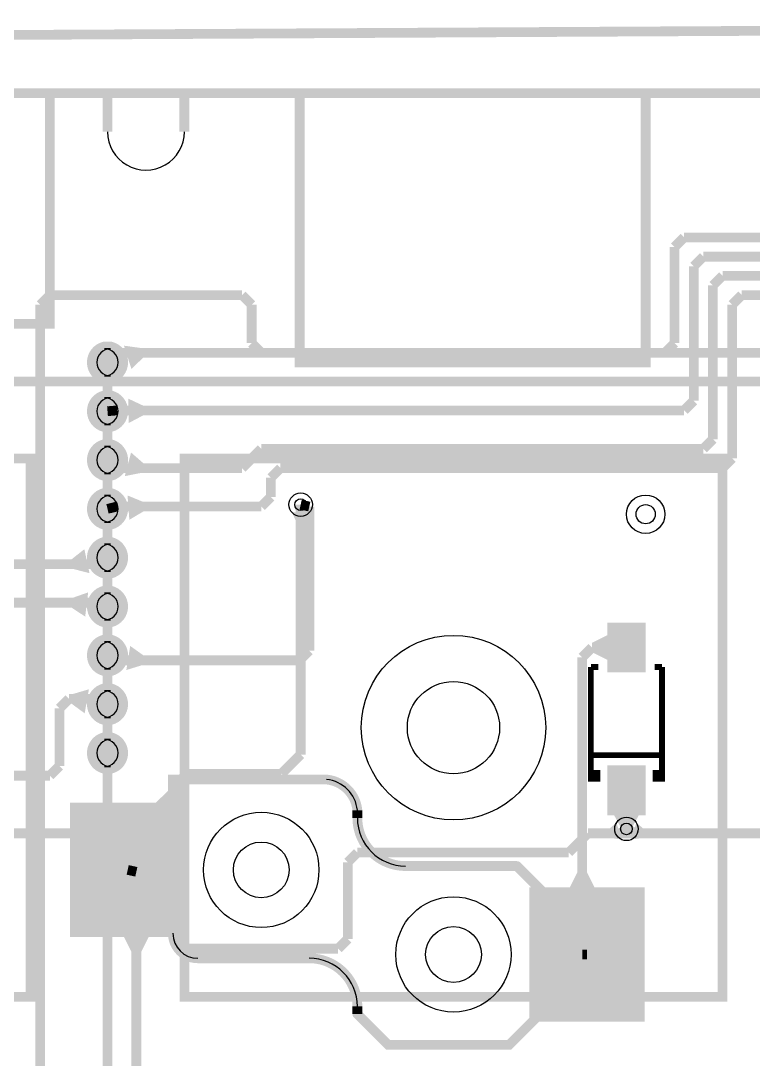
# Model space of a CAD drawing. Header units: millimetres. Extents: x -992 to -826, y 770 to 901.
# Drawn here: x -956.34 to -937.28, y 874.14 to 901.15 of the extents above; entities that cross this region are included whole.
import ezdxf

# ---------------------------------------------------------------- set-up
doc = ezdxf.new("R2010")
doc.units = ezdxf.units.MM
for name, color, linetype, true_color in [('BoardOutLine', 7, 'Continuous', 0xff00ff), ('BottomLayer', 7, 'Continuous', 0x0000ff), ('BottomPasteMaskLayer', 7, 'Continuous', 0x800000), ('BottomSilkLayer', 7, 'Continuous', 0x66cc33), ('BottomSolderMaskLayer', 7, 'Continuous', 0xaa00ff), ('Document', 7, 'Continuous', 0xffffff), ('Hole', 7, 'Continuous', 0x222222), ('Multi-Layer', 7, 'Continuous', 0xc0c0c0), ('TopLayer', 7, 'Continuous', 0xff0000), ('TopSilkLayer', 7, 'Continuous', 0xffcc00), ('TopSolderMaskLayer', 7, 'Continuous', 0x800080)]:
    doc.layers.add(name, color=color, linetype=linetype, true_color=true_color)

msp = doc.modelspace()

# ---------------------------------------------------------------- hatches: boundary and pattern name
at = {"layer": 'BottomLayer'}
for points in [[(-948.828346456693, 888.3662839725681), (-949.2855473710948, 888.3663957327916), (-949.1840005080011, 888.15300990602), (-948.9300000000001, 888.1529489458981)], [(-940.0818897637796, 884.2017780035561), (-940.0818897637796, 885.5017780035562), (-941.0818897637796, 885.5017780035562), (-941.0818897637796, 884.2017780035561)], [(-941.0818897637796, 885.1691897383796), (-941.0818897637796, 884.5341884683771), (-941.4628905257812, 884.7246888493778), (-941.4628905257812, 884.9786893573789)], [(-940.0818897637796, 880.4827787655577), (-940.0818897637796, 881.7827787655577), (-941.0818897637796, 881.7827787655577), (-941.0818897637796, 880.4827787655577)], [(-952.1894919989841, 880.8178308356619), (-952.8244932689867, 880.8178308356619), (-952.4264973329948, 881.1988315976633), (-952.1302870205741, 881.1988315976633)], [(-955.0568961137924, 877.3178308356619), (-952.0568961137924, 877.3178308356619), (-952.0568961137924, 880.8178308356619), (-955.0568961137924, 880.8178308356619)], [(-940.3533045466093, 880.3344297688596), (-940.810505461011, 880.3344653289308), (-940.7088874777751, 880.5478181356365), (-940.4548869697741, 880.5477978155958)], [(-940.8993878587759, 880.4827762255526), (-940.2643865887733, 880.4827762255526), (-940.4548869697741, 880.1328676657355), (-940.7088874777751, 880.1328676657355)], [(-941.416281432563, 878.617678435357), (-942.0512827025655, 878.617678435357), (-941.8607823215648, 878.9986791973586), (-941.6067818135638, 878.9986791973586)], [(-943.1068834137669, 875.117678435357), (-940.1068834137669, 875.117678435357), (-940.1068834137669, 878.617678435357), (-943.1068834137669, 878.617678435357)], [(-953.6494030988063, 877.317833375667), (-953.0144018288038, 877.317833375667), (-953.2049022098045, 876.9368326136654), (-953.4589027178056, 876.9368326136654)]]:
    msp.add_hatch(color=256, dxfattribs=at).paths.add_polyline_path(points)
at = {"layer": 'BottomPasteMaskLayer'}
for points in [[(-940.0818897637796, 884.2017780035561), (-940.0818897637796, 885.5017780035562), (-941.0818897637796, 885.5017780035562), (-941.0818897637796, 884.2017780035561)], [(-940.0818897637796, 880.4827787655577), (-940.0818897637796, 881.7827787655577), (-941.0818897637796, 881.7827787655577), (-941.0818897637796, 880.4827787655577)], [(-955.0568961137924, 877.3178308356619), (-952.0568961137924, 877.3178308356619), (-952.0568961137924, 880.8178308356619), (-955.0568961137924, 880.8178308356619)], [(-943.1068834137669, 875.117678435357), (-940.1068834137669, 875.117678435357), (-940.1068834137669, 878.617678435357), (-943.1068834137669, 878.617678435357)]]:
    msp.add_hatch(color=256, dxfattribs=at).paths.add_polyline_path(points)
at = {"layer": 'BottomSilkLayer'}
for points in [[(-941.5843967487936, 881.6678155956314), (-941.264406908814, 881.6678155956314), (-941.264406908814, 881.3630149860302), (-941.5843967487936, 881.3630149860302)], [(-939.5795707391416, 881.6678155956314), (-939.8995605791213, 881.6678155956314), (-939.8995605791213, 881.3630149860302), (-939.5795707391416, 881.3630149860302)]]:
    msp.add_hatch(color=256, dxfattribs=at).paths.add_polyline_path(points)
at = {"layer": 'BottomSolderMaskLayer'}
for points in [[(-954.1965328930659, 891.7327152654307, -0.7853981633974483), (-954.1965328930659, 892.8027178054358), (-953.9665354330709, 892.8027178054358, -0.7853981633974483), (-953.9665354330709, 891.7327152654307)], [(-954.1965328930659, 890.4627127254256, -0.7853981633974483), (-954.1965328930659, 891.5327152654307), (-953.9665354330709, 891.5327152654307, -0.7853981633974483), (-953.9665354330709, 890.4627127254256)], [(-954.1965328930659, 889.1927101854205, -0.7853981633974483), (-954.1965328930659, 890.2627127254257), (-953.9665354330709, 890.2627127254257, -0.7853981633974483), (-953.9665354330709, 889.1927101854205)], [(-954.1965328930659, 887.9227076454155, -0.7853981633974483), (-954.1965328930659, 888.9927101854206), (-953.9665354330709, 888.9927101854206, -0.7853981633974483), (-953.9665354330709, 887.9227076454155)], [(-954.1965328930659, 886.6527051054103, -0.7853981633974483), (-954.1965328930659, 887.7227076454154), (-953.9665354330709, 887.7227076454154, -0.7853981633974483), (-953.9665354330709, 886.6527051054103)], [(-954.1965328930659, 885.3827025654052, -0.7853981633974483), (-954.1965328930659, 886.4527051054104), (-953.9665354330709, 886.4527051054104, -0.7853981633974483), (-953.9665354330709, 885.3827025654052)], [(-940.0818897637796, 884.2017780035561), (-940.0818897637796, 885.5017780035562), (-941.0818897637796, 885.5017780035562), (-941.0818897637796, 884.2017780035561)], [(-954.1965328930659, 884.1127000254002, -0.7853981633974483), (-954.1965328930659, 885.1827025654053), (-953.9665354330709, 885.1827025654053, -0.7853981633974483), (-953.9665354330709, 884.1127000254002)], [(-954.1965328930659, 882.8426974853951, -0.7853981633974483), (-954.1965328930659, 883.9127000254002), (-953.9665354330709, 883.9127000254002, -0.7853981633974483), (-953.9665354330709, 882.8426974853951)], [(-954.1965328930659, 881.57269494539, -0.7853981633974483), (-954.1965328930659, 882.6426974853952), (-953.9665354330709, 882.6426974853952, -0.7853981633974483), (-953.9665354330709, 881.57269494539)], [(-940.0818897637796, 880.4827787655577), (-940.0818897637796, 881.7827787655577), (-941.0818897637796, 881.7827787655577), (-941.0818897637796, 880.4827787655577)], [(-955.0568961137924, 877.3178308356619), (-952.0568961137924, 877.3178308356619), (-952.0568961137924, 880.8178308356619), (-955.0568961137924, 880.8178308356619)], [(-943.1068834137669, 875.117678435357), (-940.1068834137669, 875.117678435357), (-940.1068834137669, 878.617678435357), (-943.1068834137669, 878.617678435357)]]:
    msp.add_hatch(color=256, dxfattribs=at).paths.add_polyline_path(points)
at = {"layer": 'Document'}
for points in [[(-940.4859461518924, 885.0028168656339), (-940.6779705359412, 885.0028168656339), (-940.6779705359412, 884.2348209296421), (-940.4859461518924, 884.2348209296421)], [(-940.9659817119635, 884.7148564897132), (-940.9659817119635, 884.5228321056644), (-940.1979857759717, 884.5228321056644), (-940.1979857759717, 884.7148564897132)], [(-940.454983489967, 880.9358115316232), (-940.6470078740158, 880.9358115316232), (-940.6470078740158, 881.7038074676151), (-940.454983489967, 881.7038074676151)], [(-952.2548945897893, 877.4177444754891), (-952.2548945897893, 881.2907442214886), (-948.3818948437898, 881.2907442214886), (-948.3653179842241, 881.2918307262671), (-948.3490247593215, 881.2950716502047), (-948.3332939506777, 881.3004115401943), (-948.3183947167895, 881.3077590292376), (-948.30458198768, 881.31698839976), (-948.2920921029736, 881.3279417346729), (-948.2811387680606, 881.3404316193793), (-948.2719093975383, 881.3542443484888), (-948.264561908495, 881.369143582377), (-948.2592220185054, 881.384874391021), (-948.2559810945678, 881.4011676159234), (-948.2548945897893, 881.4177444754891), (-948.2559810945678, 881.4343213350547), (-948.2592220185054, 881.4506145599573), (-948.264561908495, 881.4663453686013), (-948.2719093975383, 881.4812446024894), (-948.2811387680606, 881.4950573315989), (-948.2920921029736, 881.5075472163053), (-948.30458198768, 881.5185005512183), (-948.3183947167895, 881.5277299217406), (-948.3332939506777, 881.535077410784), (-948.3490247593215, 881.5404173007735), (-948.3653179842241, 881.5436582247111), (-948.3818948437898, 881.5447447294896), (-952.3818948437898, 881.5447447294896), (-952.3984717033554, 881.5436582247111), (-952.414764928258, 881.5404173007735), (-952.4304957369019, 881.535077410784), (-952.4453949707901, 881.5277299217406), (-952.4592076998996, 881.5185005512183), (-952.471697584606, 881.5075472163053), (-952.482650919519, 881.4950573315989), (-952.4918802900413, 881.4812446024894), (-952.4992277790845, 881.4663453686013), (-952.5045676690742, 881.4506145599573), (-952.5078085930118, 881.4343213350547), (-952.5088950977903, 881.4177444754891), (-952.5088950977903, 877.4177444754891), (-952.5078085930118, 877.4011676159234), (-952.5045676690742, 877.384874391021), (-952.4992277790845, 877.369143582377), (-952.4918802900413, 877.3542443484888), (-952.482650919519, 877.3404316193793), (-952.471697584606, 877.3279417346729), (-952.4592076998996, 877.31698839976), (-952.4453949707901, 877.3077590292376), (-952.4304957369019, 877.3004115401943), (-952.414764928258, 877.2950716502047), (-952.3984717033554, 877.2918307262671), (-952.3818948437898, 877.2907442214886), (-952.3653179842241, 877.2918307262671), (-952.3490247593215, 877.2950716502047), (-952.3332939506777, 877.3004115401943), (-952.3183947167895, 877.3077590292376), (-952.30458198768, 877.31698839976), (-952.2920921029736, 877.3279417346729), (-952.2811387680606, 877.3404316193793), (-952.2719093975383, 877.3542443484888), (-952.264561908495, 877.369143582377), (-952.2592220185054, 877.384874391021), (-952.2559810945678, 877.4011676159234), (-952.2548945897893, 877.4177444754891)], [(-948.3945186690374, 881.2911760223521), (-948.3543811349565, 881.2861203956345), (-948.3145667676615, 881.2789512143348), (-948.2751867827661, 881.2696885045127), (-948.2363511825002, 881.2583581401938), (-948.1981684484349, 881.2449917710942), (-948.160745238455, 881.2296267342115), (-948.1241860888257, 881.2123059495299), (-948.088593122186, 881.1930778001285), (-948.0540657622842, 881.1719959970317), (-948.0207004562516, 881.1491194291738), (-947.9885904051922, 881.124511998902), (-947.9578253038388, 881.0982424434751), (-947.9284910900037, 881.0703841430552), (-947.9006697045243, 881.0410149157312), (-947.8744388623728, 881.0102168001454), (-947.8498718355717, 880.9780758263306), (-947.8270372485181, 880.9446817753978), (-947.8059988862924, 880.9101279287455), (-947.7868155164833, 880.8745108074922), (-947.7695407250295, 880.8379299028583), (-947.7542227665352, 880.8004873982522), (-947.7409044294776, 880.762287883836), (-947.729622916684, 880.723438064368), (-947.7204097414109, 880.6840464611385), (-947.7132906393164, 880.6442231088314), (-947.7082854965711, 880.6040792481587), (-947.705867543515, 880.5882173564115), (-947.7014689092363, 880.5727869279256), (-947.6951598030935, 880.55803425744), (-947.6870409286834, 880.5441948215738), (-947.6772418764488, 880.5314895202362), (-947.6659190552033, 880.520121150704), (-947.6532531955927, 880.5102711706478), (-947.6394464653401, 880.5020968017725), (-947.6247192423197, 880.4957285203022), (-947.6093065969674, 880.4912679743688), (-947.5934545401749, 880.4887863615412), (-947.5774160965551, 880.4883232923969), (-947.5614472657578, 880.4898861582727), (-947.545802936299, 880.4934500132871), (-947.5307328171255, 880.4989579725166), (-947.5164774518537, 880.5063221199721), (-947.5032643793025, 880.515424911881), (-947.4913045016037, 880.5261210528771), (-947.4807887178603, 880.5382398151505), (-947.4718848770867, 880.5515877635419), (-947.4647350990658, 880.5659518430818), (-947.4594535058852, 880.5811027796949), (-947.4561244003636, 880.5967987397867), (-947.4548009204404, 880.6127891903017), (-947.4555041910085, 880.628818897638), (-947.4611164961989, 880.6751770925886), (-947.4688458682566, 880.7212296388398), (-947.4786760890594, 880.7668799068302), (-947.4905865323879, 880.8120321110771), (-947.5045522072041, 880.8565915111577), (-947.5205438100901, 880.9004646104986), (-947.5385277867322, 880.9435593525534), (-947.558466402327, 880.985785313961), (-947.5803178207582, 881.0270538942754), (-947.6040361923791, 881.0672785018717), (-947.6295717502162, 881.1063747356362), (-947.6568709143928, 881.144260562061), (-947.6858764045525, 881.1808564873702), (-947.7165273600474, 881.2160857243173), (-947.7487594676393, 881.2498743533042), (-947.7825050964439, 881.2821514774823), (-947.8176934398376, 881.3128493715116), (-947.8542506640271, 881.341903623665), (-947.8921000629703, 881.3692532709803), (-947.9311622193251, 881.394840927175), (-947.9713551710863, 881.418612903057), (-948.0125945835622, 881.4405193191783), (-948.0547939263289, 881.4605142104931), (-948.0978646547929, 881.478555622805), (-948.1417163959795, 881.4946057007963), (-948.1862571381573, 881.5086307674587), (-948.2313934239013, 881.5206013947549), (-948.2770305461898, 881.5304924653665), (-948.3230727471232, 881.5382832253963), (-948.369423418847, 881.5439573279148), (-948.3860280563556, 881.5445138324275), (-948.4025632773009, 881.5428982358326), (-948.418746159461, 881.5391381814363), (-948.4342998092283, 881.5332980048137), (-948.4489580993363, 881.5254776330083), (-948.4624702223712, 881.5158108747535), (-948.4746049821555, 881.504463130967), (-948.4851547495799, 881.4916285646963), (-948.4939390151942, 881.477526778934), (-948.5008074777745, 881.4623990591505), (-948.505642616019, 881.4465042448318), (-948.5083616993695, 881.4301143006646), (-948.5089182035548, 881.4135096631451), (-948.507302606634, 881.3969744422316), (-948.5035425519187, 881.3807915601457), (-948.4977023749894, 881.3652379104935), (-948.4898820028952, 881.3505796205395), (-948.4802152443739, 881.3370674976953), (-948.4688675003482, 881.3249327381346), (-948.4560329338696, 881.3143829709633), (-948.4419311479342, 881.3055987056268), (-948.4268034280152, 881.2987302433447), (-948.4109086136012, 881.2938951054136), (-948.3945186693805, 881.2911760223863)], [(-947.7089966979935, 880.6175920751843), (-947.7089966979935, 880.4174904749812), (-947.707910193215, 880.4009136154154), (-947.7046692692774, 880.384620390513), (-947.6993293792877, 880.368889581869), (-947.6919818902445, 880.3539903479808), (-947.6827525197222, 880.3401776188713), (-947.6717991848092, 880.3276877341649), (-947.6593093001028, 880.316734399252), (-947.6454965709933, 880.3075050287296), (-947.6305973371052, 880.3001575396863), (-947.6148665284612, 880.2948176496967), (-947.5985733035586, 880.2915767257591), (-947.581996443993, 880.2904902209806), (-947.5654195844273, 880.2915767257591), (-947.5491263595247, 880.2948176496967), (-947.5333955508809, 880.3001575396863), (-947.5184963169927, 880.3075050287296), (-947.5046835878832, 880.316734399252), (-947.4921937031768, 880.3276877341649), (-947.4812403682638, 880.3401776188713), (-947.4720109977414, 880.3539903479808), (-947.4646635086982, 880.368889581869), (-947.4593236187086, 880.384620390513), (-947.456082694771, 880.4009136154154), (-947.4549961899925, 880.4174904749812), (-947.4549961899925, 880.6175920751843), (-947.456082694771, 880.6341689347499), (-947.4593236187086, 880.6504621596525), (-947.4646635086982, 880.6661929682964), (-947.4720109977414, 880.6810922021846), (-947.4812403682638, 880.6949049312941), (-947.4921937031768, 880.7073948160005), (-947.5046835878832, 880.7183481509135), (-947.5184963169927, 880.7275775214358), (-947.5333955508809, 880.7349250104791), (-947.5491263595247, 880.7402649004687), (-947.5654195844273, 880.7435058244063), (-947.581996443993, 880.7445923291848), (-947.5985733035586, 880.7435058244063), (-947.6148665284612, 880.7402649004687), (-947.6305973371052, 880.7349250104791), (-947.6454965709933, 880.7275775214358), (-947.6593093001028, 880.7183481509135), (-947.6717991848092, 880.7073948160005), (-947.6827525197222, 880.6949049312941), (-947.6919818902445, 880.6810922021846), (-947.6993293792877, 880.6661929682964), (-947.7046692692774, 880.6504621596525), (-947.707910193215, 880.6341689347499), (-947.7089966979935, 880.6175920751843)], [(-947.4544881889765, 880.4178206756421), (-947.4534160919966, 880.3688381510027), (-947.4502084891283, 880.3199490070562), (-947.4448714858743, 880.2712463017077), (-947.4374152409389, 880.2228227379866), (-947.4278539468905, 880.1747704875908), (-947.4162058031479, 880.1271810154426), (-947.4024929813379, 880.0801449055907), (-947.386741583093, 880.0337516887879), (-947.3689815903685, 879.9880896720736), (-947.3492468083733, 879.9432457706869), (-947.3275748012232, 879.899305342627), (-947.3040068204402, 879.85635202618), (-947.2785877264317, 879.8144675807166), (-947.2513659031017, 879.7737317310682), (-947.222393165754, 879.7342220157748), (-947.1917246624654, 879.6960136394939), (-947.1594187691129, 879.6591793298535), (-947.1255369782597, 879.6237891990178), (-947.0901437821065, 879.5899106102331), (-947.0533065497339, 879.5576080496052), (-947.0150953988699, 879.5269430033533), (-946.9755830624233, 879.4979738407744), (-946.9348447500412, 879.4707557031408), (-946.8929580049511, 879.4453403987407), (-946.8500025563617, 879.4217763042649), (-946.8060601677021, 879.4001082727234), (-946.7612144809901, 879.3803775480708), (-946.7155508576235, 879.3626216867), (-946.6691562158993, 879.346874485956), (-946.6221188655694, 879.3331659198046), (-946.5745283397476, 879.3215220817776), (-946.5264752244883, 879.3119651353063), (-946.47805098636, 879.3045132715339), (-946.4293477983443, 879.2991806746899), (-946.3804583643894, 879.2959774950907), (-946.3314757429516, 879.2949098298199), (-946.3148988833859, 879.2938233250413), (-946.2986056584834, 879.2905824011036), (-946.2828748498395, 879.2852425111141), (-946.2679756159513, 879.2778950220709), (-946.2541628868418, 879.2686656515484), (-946.2416730021354, 879.2577123166354), (-946.2307196672225, 879.2452224319292), (-946.2214902967, 879.2314097028195), (-946.2141428076568, 879.2165104689315), (-946.2088029176672, 879.2007796602875), (-946.2055619937296, 879.184486435385), (-946.2044754889511, 879.1679095758193), (-946.2055619937296, 879.1513327162536), (-946.2088029176672, 879.1350394913511), (-946.2141428076568, 879.1193086827071), (-946.2214902967, 879.1044094488191), (-946.2307196672225, 879.0905967197095), (-946.2416730021354, 879.0781068350032), (-946.2541628868418, 879.0671535000902), (-946.2679756159513, 879.0579241295678), (-946.2828748498395, 879.0505766405245), (-946.2986056584834, 879.045236750535), (-946.3148988833859, 879.0419958265974), (-946.3314757429516, 879.0409093218188), (-946.3855347712323, 879.0419698822019), (-946.4395104874908, 879.0451519226419), (-946.4933196689935, 879.0504505368937), (-946.5468793497793, 879.0578575552618), (-946.600106948581, 879.0673615571972), (-946.6529203961537, 879.0789478889058), (-946.7052382618137, 879.092598685943), (-946.756979878993, 879.108292900758), (-946.8080654696149, 879.1260063351452), (-946.8584162671009, 879.1457116775556), (-946.9079546378167, 879.1673785452064), (-946.9566042007729, 879.1909735309271), (-947.0042899453922, 879.2164602546685), (-947.0509383471662, 879.2437994195957), (-947.0964774810184, 879.2729488726775), (-947.1408371322029, 879.303863669681), (-947.1839489045651, 879.3364961444688), (-947.2257463259987, 879.370795982493), (-947.2661649509362, 879.406710298373), (-947.3051424597145, 879.444183717438), (-947.3426187546627, 879.4831584611054), (-947.3785360527642, 879.5235744359677), (-947.4128389747495, 879.5653693264478), (-947.4454746304834, 879.6084786908806), (-947.4763927005135, 879.6528360608725), (-947.5055455136558, 879.6983730437861), (-947.5328881204964, 879.7450194281919), (-947.5583783626976, 879.7927032921241), (-947.5819769379991, 879.8413511139738), (-947.6036474608173, 879.8908878858484), (-947.6233565183461, 879.9412372292236), (-947.6410737220745, 879.9923215127071), (-947.6567717546413, 880.0440619717359), (-947.6704264119551, 880.0963788300191), (-947.6820166405128, 880.1491914225418), (-947.6915245698611, 880.2024183199385), (-947.698935540151, 880.255977454046), (-947.7042381247398, 880.3097862444399), (-947.7074241478107, 880.3637617257622), (-947.7084886969775, 880.4178206756415), (-947.707402192199, 880.4343975352072), (-947.7041612682614, 880.4506907601098), (-947.6988213782718, 880.4664215687536), (-947.6914738892285, 880.4813208026418), (-947.682244518706, 880.4951335317513), (-947.6712911837932, 880.5076234164577), (-947.6588012990868, 880.5185767513707), (-947.6449885699773, 880.527806121893), (-947.6300893360891, 880.5351536109363), (-947.6143585274451, 880.5404935009259), (-947.5980653025426, 880.5437344248635), (-947.5814884429769, 880.544820929642), (-947.5649115834113, 880.5437344248635), (-947.5486183585087, 880.5404935009259), (-947.5328875498649, 880.5351536109363), (-947.5179883159767, 880.527806121893), (-947.5041755868672, 880.5185767513707), (-947.4916857021608, 880.5076234164577), (-947.4807323672478, 880.4951335317513), (-947.4715029967255, 880.4813208026418), (-947.4641555076822, 880.4664215687536), (-947.4588156176926, 880.4506907601098), (-947.455574693755, 880.4343975352072), (-947.4544881889765, 880.4178206756415)], [(-947.671709423419, 875.2279552959108), (-946.8717094234189, 874.4279552959108), (-946.859217177739, 874.4170029038099), (-946.8454021469142, 874.4077749019585), (-946.8305007427825, 874.400429205956), (-946.8147679679115, 874.3950915201542), (-946.7984730518289, 874.3918531865213), (-946.7818948437898, 874.3907696215394), (-943.6318821437644, 874.3907696215394), (-943.6153039357253, 874.3918531865213), (-943.5990090196426, 874.3950915201542), (-943.5832762447717, 874.400429205956), (-943.5683748406399, 874.4077749019585), (-943.5545598098151, 874.4170029038099), (-943.5420675641352, 874.4279552959108), (-942.6920802641606, 875.2779425958854), (-942.6811278720598, 875.2904348415652), (-942.6718998702083, 875.3042498723901), (-942.6645541742059, 875.3191512765218), (-942.6592164884041, 875.3348840513927), (-942.6559781547712, 875.3511789674753), (-942.6548945897893, 875.3677571755145), (-942.6548945897893, 878.5177698755399), (-942.6559781547712, 878.5343480835791), (-942.6592164884041, 878.5506429996617), (-942.6645541742059, 878.5663757745326), (-942.6718998702083, 878.5812771786643), (-942.6811278720597, 878.595092209489), (-942.6920802641606, 878.6075844551691), (-943.3420675641353, 879.2575717551437), (-943.3545598098152, 879.2685241472445), (-943.36837484064, 879.2777521490959), (-943.3832762447717, 879.2850978450983), (-943.3990090196426, 879.2904355309003), (-943.4153039357253, 879.293673864533), (-943.4318821437644, 879.294757429515), (-946.2818948437898, 879.294757429515), (-946.2984717033555, 879.2936709247365), (-946.314764928258, 879.2904300007989), (-946.330495736902, 879.2850901108093), (-946.34539497079, 879.277742621766), (-946.3592076998996, 879.2685132512437), (-946.371697584606, 879.2575599163307), (-946.3826509195189, 879.2450700316243), (-946.3918802900413, 879.2312573025148), (-946.3992277790846, 879.2163580686266), (-946.4045676690741, 879.2006272599826), (-946.4078085930117, 879.1843340350802), (-946.4088950977903, 879.1677571755145), (-946.4078085930117, 879.1511803159489), (-946.4045676690741, 879.1348870910463), (-946.3992277790846, 879.1191562824024), (-946.3918802900413, 879.1042570485142), (-946.3826509195189, 879.0904443194047), (-946.371697584606, 879.0779544346983), (-946.3592076998996, 879.0670010997853), (-946.34539497079, 879.057771729263), (-946.330495736902, 879.0504242402197), (-946.314764928258, 879.0450843502301), (-946.2984717033555, 879.0418434262925), (-946.2818948437898, 879.040756921514), (-943.4844856489714, 879.040756921514), (-942.9088950977903, 878.4651663703329), (-942.9088950977903, 875.4203606807215), (-943.6844856489714, 874.6447701295405), (-946.7292913385828, 874.6447701295405), (-947.4920802641607, 875.4075844551691), (-947.5045717954629, 875.4185392337924), (-947.5183863455121, 875.4277698207673), (-947.5332875435313, 875.4351182781944), (-947.5490204258956, 875.440458871932), (-947.5653157986311, 875.4437002229424), (-947.5818948433977, 875.4447868708123), (-947.598473888148, 875.4437002226955), (-947.6147692608351, 875.4404588714424), (-947.6305021431201, 875.4351182774705), (-947.6454033410297, 875.4277698198215), (-947.6592178909415, 875.4185392326408), (-947.6717094220805, 875.4075844538314), (-947.68266420089, 875.3950929226924), (-947.6918947880708, 875.3812783727807), (-947.6992432457199, 875.3663771748711), (-947.7045838396921, 875.3506442925863), (-947.7078251909453, 875.3343489198991), (-947.7089118390622, 875.3177698751488), (-947.7078251911925, 875.3011908303822), (-947.7045838401822, 875.2848954576467), (-947.6992432464447, 875.2691625752823), (-947.6918947890176, 875.2542613772631), (-947.6826642020429, 875.2404468272139), (-947.6717094234197, 875.2279552959114)], [(-951.7316027432056, 876.8949606299215), (-951.7644424857446, 876.8959894992888), (-951.7971528173094, 876.8990784264664), (-951.8296046371845, 876.9042152201164), (-951.861669864944, 876.9113796064075), (-951.8932219459595, 876.920543309032), (-951.9241363508833, 876.9316701608063), (-951.9542910671395, 876.9447162464148), (-951.9835670804817, 876.9596300757347), (-952.0118488447171, 876.976352787056), (-952.039024737742, 876.9948183793969), (-952.0649875020914, 877.0149539729947), (-952.0896346682606, 877.0366800969477), (-952.1128689591313, 877.0599110028693), (-952.1345986739029, 877.0845550033185), (-952.1547380500167, 877.1105148336715), (-952.1732076016417, 877.1376880360033), (-952.1899344333893, 877.1659673634684), (-952.2048525280151, 877.1952412035811), (-952.2179030069748, 877.2253940187253), (-952.2290343628058, 877.2563068021581), (-952.2382026624164, 877.2878575477031), (-952.2453717204793, 877.3199217312837), (-952.2505132422483, 877.3523728023923), (-952.2536069352316, 877.3850826835588), (-952.2546405892813, 877.4179222758447), (-952.2557270940598, 877.4344991354104), (-952.2589680179974, 877.4507923603129), (-952.264307907987, 877.4665231689569), (-952.2716553970303, 877.4814224028449), (-952.2808847675526, 877.4952351319546), (-952.2918381024656, 877.5077250166609), (-952.304327987172, 877.5186783515738), (-952.3181407162815, 877.5279077220962), (-952.3330399501697, 877.5352552111395), (-952.3487707588135, 877.540595101129), (-952.3650639837161, 877.5438360250666), (-952.3816408432817, 877.5449225298452), (-952.3982177028474, 877.5438360250666), (-952.41451092775, 877.540595101129), (-952.4302417363939, 877.5352552111395), (-952.4451409702821, 877.5279077220962), (-952.4589536993916, 877.5186783515738), (-952.471443584098, 877.5077250166609), (-952.482396919011, 877.4952351319546), (-952.4916262895333, 877.4814224028449), (-952.4989737785766, 877.4665231689569), (-952.5043136685662, 877.4507923603129), (-952.5075545925038, 877.4344991354104), (-952.5086410972823, 877.4179222758455), (-952.5075748008228, 877.3772553872873), (-952.504381492596, 877.3367000473713), (-952.4990699263307, 877.2963674293438), (-952.4916546624784, 877.2563680959101), (-952.4821560282995, 877.2168116961514), (-952.4706000621409, 877.1778066649467), (-952.457018442057, 877.1394599257237), (-952.4414483989724, 877.1018765973522), (-952.4239326146214, 877.0651597059845), (-952.4045191045457, 877.0294099026329), (-952.3832610864703, 876.9947251872578), (-952.3602168344204, 876.961200640123), (-952.335449518975, 876.9289281611545), (-952.3090270341003, 876.8979962180183), (-952.2810218110328, 876.868489603606), (-952.2515106197263, 876.8404892035943), (-952.2205743584043, 876.8140717747158), (-952.1882978317955, 876.7893097343473), (-952.1547695186616, 876.7662709619942), (-952.1200813292523, 876.7450186132147), (-952.0843283533549, 876.7256109464922), (-952.0476085996261, 876.7081011635341), (-952.0100227269251, 876.6925372634305), (-951.9716737683787, 876.678961911076), (-951.9326668489406, 876.6674123202135), (-951.8931088972146, 876.6579201514214), (-951.8531083523341, 876.6505114253229), (-951.8127748667013, 876.6452064512565), (-951.7722190053995, 876.642019771603), (-951.731551943104, 876.6409601219204), (-951.7149753007125, 876.6420499418384), (-951.6986827238416, 876.6452941242214), (-951.6829529830023, 876.6506371602086), (-951.6680552184253, 876.6579876289717), (-951.6542443349963, 876.6672197619505), (-951.6417566407629, 876.6781755947881), (-951.6308058036386, 876.6906676701444), (-951.6215791954854, 876.7044822451438), (-951.6142346861288, 876.719382948575), (-951.6088979421621, 876.7351148252673), (-951.6056602767552, 876.7514086984453), (-951.6045770872618, 876.7679857754179), (-951.6056669073544, 876.7845624177978), (-951.608911089909, 876.8008549946346), (-951.6142541260621, 876.8165847354175), (-951.621604594982, 876.8314824999171), (-951.6308367281064, 876.8452933832489), (-951.6417925610755, 876.8577810773668), (-951.6542846365472, 876.8687319143594), (-951.668099211644, 876.8779585223671), (-951.6829999151524, 876.8853030315665), (-951.698731791901, 876.8906397753676), (-951.7150256651131, 876.8938774406028), (-951.731602742097, 876.8949606299217)], [(-948.8318821437645, 876.894757429515), (-951.7319075438152, 876.894757429515), (-951.7484844033809, 876.8936709247365), (-951.7647776282834, 876.8904300007989), (-951.7805084369273, 876.8850901108093), (-951.7954076708154, 876.8777426217661), (-951.809220399925, 876.8685132512436), (-951.8217102846313, 876.8575599163307), (-951.8326636195443, 876.8450700316243), (-951.8418929900668, 876.8312573025148), (-951.84924047911, 876.8163580686266), (-951.8545803690996, 876.8006272599827), (-951.8578212930372, 876.7843340350802), (-951.8589077978157, 876.7677571755145), (-951.8578212930372, 876.7511803159489), (-951.8545803690996, 876.7348870910463), (-951.84924047911, 876.7191562824023), (-951.8418929900668, 876.7042570485143), (-951.8326636195443, 876.6904443194047), (-951.8217102846313, 876.6779544346983), (-951.809220399925, 876.6670010997854), (-951.7954076708154, 876.657771729263), (-951.7805084369273, 876.6504242402198), (-951.7647776282834, 876.6450843502301), (-951.7484844033809, 876.6418434262926), (-951.7319075438152, 876.640756921514), (-948.8318821437645, 876.640756921514), (-948.8153052841988, 876.6418434262926), (-948.7990120592962, 876.6450843502301), (-948.7832812506523, 876.6504242402198), (-948.7683820167641, 876.657771729263), (-948.7545692876546, 876.6670010997854), (-948.7420794029482, 876.6779544346983), (-948.7311260680352, 876.6904443194047), (-948.7218966975129, 876.7042570485143), (-948.7145492084696, 876.7191562824023), (-948.70920931848, 876.7348870910463), (-948.7059683945424, 876.7511803159489), (-948.7048818897639, 876.7677571755145), (-948.7059683945424, 876.7843340350802), (-948.70920931848, 876.8006272599827), (-948.7145492084696, 876.8163580686266), (-948.7218966975129, 876.8312573025148), (-948.7311260680352, 876.8450700316243), (-948.7420794029482, 876.8575599163307), (-948.7545692876546, 876.8685132512436), (-948.7683820167641, 876.8777426217661), (-948.7832812506523, 876.8850901108093), (-948.7990120592962, 876.8904300007989), (-948.8153052841988, 876.8936709247365), (-948.8318821437645, 876.894757429515)], [(-947.7086156972315, 875.5179476759015), (-947.7096834856401, 875.5669331168172), (-947.7128870341107, 875.6158253541457), (-947.7182202441553, 875.6645313133747), (-947.725672963121, 875.712958274603), (-947.7352310035167, 875.7610140490489), (-947.7468761700212, 875.808607154546), (-947.7605862941219, 875.8556469896961), (-947.7763352763152, 875.9020440063423), (-947.7940931357919, 875.9477098800403), (-947.8138260675106, 875.9925576781978), (-947.8354965065508, 876.0365020255657), (-947.8590631996249, 876.0794592667638), (-947.8844812836093, 876.1213476255327), (-947.9117023709503, 876.1620873604088), (-947.9406746417766, 876.2016009165251), (-947.9713429425482, 876.23981307325), (-948.0036488910494, 876.2766510873826), (-948.0375309875296, 876.3120448316307), (-948.072924731778, 876.3459269281105), (-948.109762745911, 876.3782328766114), (-948.1479749026363, 876.4089011773825), (-948.1874884587529, 876.4378734482085), (-948.2282281936292, 876.465094535549), (-948.2701165523983, 876.490512619533), (-948.3130737935967, 876.5140793126066), (-948.3570181409649, 876.5357497516463), (-948.4018659391227, 876.5554826833645), (-948.4475318128208, 876.5732405428408), (-948.4939288294671, 876.5889895250336), (-948.5409686646173, 876.6026996491337), (-948.5885617701147, 876.6143448156378), (-948.6366175445606, 876.6239028560329), (-948.685044505789, 876.6313555749981), (-948.733750465018, 876.6366887850422), (-948.7826427023466, 876.6398923335123), (-948.8316281432564, 876.6409601219204), (-948.848205002822, 876.642046626699), (-948.8644982277245, 876.6452875506366), (-948.8802290363685, 876.6506274406261), (-948.8951282702567, 876.6579749296694), (-948.9089409993662, 876.6672043001918), (-948.9214308840726, 876.6781576351048), (-948.9323842189855, 876.6906475198111), (-948.9416135895079, 876.7044602489207), (-948.9489610785512, 876.7193594828087), (-948.9543009685408, 876.7350902914527), (-948.9575418924784, 876.7513835163552), (-948.9586283972569, 876.7679603759209), (-948.9575418924784, 876.7845372354866), (-948.9543009685408, 876.8008304603891), (-948.9489610785512, 876.8165612690331), (-948.9416135895079, 876.8314605029211), (-948.9323842189855, 876.8452732320308), (-948.9214308840726, 876.857763116737), (-948.9089409993662, 876.86871645165), (-948.8951282702567, 876.8779458221725), (-948.8802290363685, 876.8852933112157), (-948.8644982277245, 876.8906332012052), (-948.848205002822, 876.8938741251429), (-948.8316281432564, 876.8949606299215), (-948.7775665769752, 876.8938999697933), (-948.7235883344588, 876.890717630479), (-948.6697766501537, 876.8854185191456), (-948.616214501674, 876.8780108070223), (-948.5629844818491, 876.8685059168009), (-948.5101686713665, 876.8569185050214), (-948.4578485122029, 876.8432664394722), (-948.4061046820402, 876.8275707716376), (-948.3550169698617, 876.8098557042362), (-948.3046641529163, 876.790148553901), (-948.2551238752446, 876.7684797090566), (-948.206472527952, 876.7448825830604), (-948.1587851314127, 876.7193935626793), (-948.1121352195896, 876.6920519519813), (-948.0665947266436, 876.6628999117281), (-948.0222338760125, 876.6319823943643), (-947.9791210721247, 876.5993470746996), (-947.9373227949216, 876.565044276395), (-947.8969034973438, 876.5291268943635), (-947.857925505946, 876.4916503132058), (-947.8204489247885, 876.452672321808), (-947.7845315427569, 876.4122530242303), (-947.7502287444523, 876.3704547470272), (-947.7175934247877, 876.3273419431395), (-947.6866759074238, 876.2829810925082), (-947.6575238671707, 876.2374405995623), (-947.6301822564726, 876.1907906877392), (-947.6046932360914, 876.1431032912), (-947.5810961100954, 876.0944519439073), (-947.5594272652509, 876.0449116662356), (-947.5397201149157, 875.9945588492902), (-947.5220050475143, 875.9434711371116), (-947.5063093796796, 875.8917273069491), (-947.4926573141304, 875.8394071477853), (-947.481069902351, 875.7865913373028), (-947.4715650121295, 875.7333613174779), (-947.4641573000063, 875.6797991689981), (-947.4588581886728, 875.625987484693), (-947.4556758493586, 875.5720092421766), (-947.4546151892305, 875.5179476758955), (-947.455701694009, 875.5013708163299), (-947.4589426179466, 875.4850775914273), (-947.4642825079362, 875.4693467827833), (-947.4716299969795, 875.4544475488952), (-947.4808593675018, 875.4406348197857), (-947.4918127024148, 875.4281449350793), (-947.5043025871212, 875.4171916001663), (-947.5181153162307, 875.407962229644), (-947.5330145501189, 875.4006147406008), (-947.5487453587627, 875.3952748506111), (-947.5650385836653, 875.3920339266735), (-947.581615443231, 875.390947421895), (-947.5981923027966, 875.3920339266735), (-947.6144855276992, 875.3952748506111), (-947.6302163363431, 875.4006147406008), (-947.6451155702313, 875.407962229644), (-947.6589282993408, 875.4171916001663), (-947.6714181840472, 875.4281449350793), (-947.6823715189602, 875.4406348197857), (-947.6916008894825, 875.4544475488952), (-947.6989483785258, 875.4693467827833), (-947.7042882685154, 875.4850775914273), (-947.707529192453, 875.5013708163299), (-947.7086156972315, 875.5179476758955)]]:
    msp.add_hatch(color=256, dxfattribs=at).paths.add_polyline_path(points)
at = {"layer": 'Multi-Layer'}
for points in [[(-954.1965328930659, 891.7327152654307, -0.7853981633974483), (-954.1965328930659, 892.8027178054358), (-953.9665354330709, 892.8027178054358, -0.7853981633974483), (-953.9665354330709, 891.7327152654307)], [(-954.1965328930659, 890.4627127254256, -0.7853981633974483), (-954.1965328930659, 891.5327152654307), (-953.9665354330709, 891.5327152654307, -0.7853981633974483), (-953.9665354330709, 890.4627127254256)], [(-954.1965328930659, 889.1927101854205, -0.7853981633974483), (-954.1965328930659, 890.2627127254257), (-953.9665354330709, 890.2627127254257, -0.7853981633974483), (-953.9665354330709, 889.1927101854205)], [(-954.1965328930659, 887.9227076454155, -0.7853981633974483), (-954.1965328930659, 888.9927101854206), (-953.9665354330709, 888.9927101854206, -0.7853981633974483), (-953.9665354330709, 887.9227076454155)], [(-954.1965328930659, 886.6527051054103, -0.7853981633974483), (-954.1965328930659, 887.7227076454154), (-953.9665354330709, 887.7227076454154, -0.7853981633974483), (-953.9665354330709, 886.6527051054103)], [(-954.1965328930659, 885.3827025654052, -0.7853981633974483), (-954.1965328930659, 886.4527051054104), (-953.9665354330709, 886.4527051054104, -0.7853981633974483), (-953.9665354330709, 885.3827025654052)], [(-954.1965328930659, 884.1127000254002, -0.7853981633974483), (-954.1965328930659, 885.1827025654053), (-953.9665354330709, 885.1827025654053, -0.7853981633974483), (-953.9665354330709, 884.1127000254002)], [(-954.1965328930659, 882.8426974853951, -0.7853981633974483), (-954.1965328930659, 883.9127000254002), (-953.9665354330709, 883.9127000254002, -0.7853981633974483), (-953.9665354330709, 882.8426974853951)], [(-954.1965328930659, 881.57269494539, -0.7853981633974483), (-954.1965328930659, 882.6426974853952), (-953.9665354330709, 882.6426974853952, -0.7853981633974483), (-953.9665354330709, 881.57269494539)]]:
    msp.add_hatch(color=256, dxfattribs=at).paths.add_polyline_path(points)
at = {"layer": 'TopLayer'}
for points in [[(-953.4590424180849, 892.0983362966728), (-953.6546939293879, 892.7024434848871), (-953.2355346710694, 892.6447802895607), (-953.1532715265432, 892.3907797815597)], [(-953.5282016764035, 890.6909575819153), (-953.543901447803, 891.3257632715267), (-953.1583083566168, 891.1447802895607), (-953.152026924054, 890.8907797815597)], [(-953.4684480568962, 889.9230251460505), (-953.6327000254001, 889.3096367792737), (-953.2165481330964, 889.3907797815597), (-953.1485318770639, 889.6447802895607)], [(-953.5136017272035, 888.1729514859031), (-953.560599441199, 888.8062103124208), (-953.166570993142, 888.6447802895607), (-953.1477190754383, 888.3907797815597)], [(-949.1396697993397, 888.2745999492), (-948.7555067310136, 888.5224942849887), (-948.7049047498097, 888.3012217424437), (-948.9589052578107, 888.1373202946407)], [(-954.5511023622048, 886.7870866141734), (-954.6840538481079, 887.4080137160275), (-955.0173279146559, 887.1447802895607), (-954.9629413258828, 886.8907797815597)], [(-954.5846863093727, 886.2858775717553), (-954.6629845059691, 885.6557226314454), (-955.017708915418, 885.8907797815597), (-954.9861493522988, 886.1447802895607)], [(-953.4906477012955, 884.8921767843538), (-953.5922987045975, 884.2653644907291), (-953.1859817119636, 884.3907797815597), (-953.144790449581, 884.6447802895607)], [(-954.565872491745, 883.7647447294896), (-954.6754508509018, 883.1392684785371), (-955.0181965963933, 883.3907518415039), (-954.9736982473966, 883.6447523495049)], [(-940.7122174244349, 879.8572948945899), (-940.8390170180342, 880.2965608331218), (-941.0172669545341, 880.14475488951), (-940.9439471678944, 879.8907543815089)], [(-940.324820929642, 880.2965608331218), (-940.4516205232411, 879.8572948945899), (-940.2198907797816, 879.8907543815089), (-940.1465709931421, 880.14475488951)]]:
    msp.add_hatch(color=256, dxfattribs=at).paths.add_polyline_path(points)
at = {"layer": 'TopSolderMaskLayer'}
for points in [[(-954.1965328930659, 891.7327152654307, -0.7853981633974483), (-954.1965328930659, 892.8027178054358), (-953.9665354330709, 892.8027178054358, -0.7853981633974483), (-953.9665354330709, 891.7327152654307)], [(-954.1965328930659, 890.4627127254256, -0.7853981633974483), (-954.1965328930659, 891.5327152654307), (-953.9665354330709, 891.5327152654307, -0.7853981633974483), (-953.9665354330709, 890.4627127254256)], [(-954.1965328930659, 889.1927101854205, -0.7853981633974483), (-954.1965328930659, 890.2627127254257), (-953.9665354330709, 890.2627127254257, -0.7853981633974483), (-953.9665354330709, 889.1927101854205)], [(-954.1965328930659, 887.9227076454155, -0.7853981633974483), (-954.1965328930659, 888.9927101854206), (-953.9665354330709, 888.9927101854206, -0.7853981633974483), (-953.9665354330709, 887.9227076454155)], [(-954.1965328930659, 886.6527051054103, -0.7853981633974483), (-954.1965328930659, 887.7227076454154), (-953.9665354330709, 887.7227076454154, -0.7853981633974483), (-953.9665354330709, 886.6527051054103)], [(-954.1965328930659, 885.3827025654052, -0.7853981633974483), (-954.1965328930659, 886.4527051054104), (-953.9665354330709, 886.4527051054104, -0.7853981633974483), (-953.9665354330709, 885.3827025654052)], [(-954.1965328930659, 884.1127000254002, -0.7853981633974483), (-954.1965328930659, 885.1827025654053), (-953.9665354330709, 885.1827025654053, -0.7853981633974483), (-953.9665354330709, 884.1127000254002)], [(-954.1965328930659, 882.8426974853951, -0.7853981633974483), (-954.1965328930659, 883.9127000254002), (-953.9665354330709, 883.9127000254002, -0.7853981633974483), (-953.9665354330709, 882.8426974853951)], [(-954.1965328930659, 881.57269494539, -0.7853981633974483), (-954.1965328930659, 882.6426974853952), (-953.9665354330709, 882.6426974853952, -0.7853981633974483), (-953.9665354330709, 881.57269494539)]]:
    msp.add_hatch(color=256, dxfattribs=at).paths.add_polyline_path(points)

# ---------------------------------------------------------------- linework, layer by layer
at = {"layer": 'BoardOutLine', "const_width": 0.25400050800101603}
msp.add_lwpolyline([(-974.2817627635256, 811.9191516383034), (-974.2514605029211, 899.3323596647194), (-974.1711201422404, 899.5203962407926), (-973.0195326390653, 900.6228346456694), (-972.8417068834138, 900.6947929895862), (-912.5735077470156, 901.0259588519178)], dxfattribs=at)
at = {"layer": 'BottomLayer', "const_width": 0.25400050800101603}
for points in [[(-955.831902463805, 893.7677927355857), (-955.5819151638304, 894.0177800355602)], [(-955.5819151638304, 894.0177800355602), (-950.5818897637796, 894.0177800355602)], [(-950.5818897637796, 894.0177800355602), (-950.331902463805, 893.7677927355857)], [(-955.831902463805, 792.2675895351792), (-955.831902463805, 893.7677927355857)], [(-950.331902463805, 893.7677927355857), (-950.331902463805, 892.7677927355857)], [(-950.331902463805, 892.7677927355857), (-950.0818897637796, 892.5177800355602)], [(-950.0817881635764, 892.5176530353062), (-936.3319786639574, 892.5176530353062)], [(-949.0569977139955, 888.5678181356365), (-949.0569977139955, 882.0678181356365)], [(-941.7337820675642, 884.5976885953773), (-941.4797815595632, 884.8516891033784)], [(-941.479806959614, 884.8516637033275), (-940.5819151638304, 884.8516637033275)], [(-941.7338074676151, 876.8676657353317), (-941.7338074676151, 884.5976631953265)], [(-949.0569977139955, 882.0678181356365), (-949.5569977139955, 881.5678181356365)], [(-952.0568961137924, 881.5676911353825), (-953.5570231140464, 879.0678181356365)], [(-949.5569977139955, 881.5678181356365), (-952.0569977139955, 881.5678181356365)], [(-940.5819151638304, 881.1328422656846), (-940.5819151638304, 880.1328422656846)], [(-953.5569977139955, 879.0678181356365), (-953.331902463805, 879.0177546355094)], [(-953.3319786639574, 879.0177800355602), (-953.3319786639574, 861.0177800355602)], [(-941.6067818135638, 876.8676657353317), (-941.7337820675642, 876.8676657353317)]]:
    msp.add_lwpolyline(points, dxfattribs=at)
at = {"layer": 'BottomSilkLayer', "const_width": 0.25400050800101603}
msp.add_lwpolyline([(-877.0819913639829, 899.2677927355857), (-975.0819913639829, 899.2677927355857), (-975.0819913639829, 870.2677927355857), (-877.0819913639829, 870.2677927355857), (-877.0819913639829, 899.2677927355857)], close=True, dxfattribs=at)
at = {"layer": 'BottomSilkLayer'}
for points, const_width in [([(-941.5082296164593, 881.5915925831853), (-941.5082296164593, 884.3440436880875)], 0.15240030480060962), ([(-941.5082296164593, 884.3440436880875), (-941.3151892303786, 884.3440436880875)], 0.15240030480060962), ([(-939.6557531115063, 884.3440436880875), (-939.8487934975872, 884.3440436880875)], 0.15240030480060962), ([(-939.6557531115063, 881.5915925831853), (-939.6557531115063, 884.3440436880875)], 0.15240030480060962), ([(-939.7057658115317, 882.0510287020576), (-941.4582169164339, 882.0510287020576)], 0.15240030480060962), ([(-952.3824993649988, 880.3675387350777), (-952.3824993649988, 881.4165608331218), (-952.3824993649988, 881.4165608331218), (-948.3819913639828, 881.4165608331218)], 0.25400050800101603), ([(-947.5814833629669, 880.6179832359667), (-947.5814833629669, 880.4178308356618)], 0.25400050800101603), ([(-946.3319786639574, 879.1675641351285), (-943.4319786639575, 879.1675641351285)], 0.25400050800101603), ([(-942.7819659639321, 878.5175260350522), (-943.4319786639575, 879.1675387350776), (-943.4319786639575, 879.1675641351285)], 0.25400050800101603), ([(-942.7819659639321, 878.5175260350522), (-942.7819659639321, 878.1675895351792)], 0.25400050800101603), ([(-952.3818897637797, 877.4177546355095), (-952.3818897637797, 877.7677673355348)], 0.25400050800101603), ([(-948.8316230632462, 876.7679705359412), (-951.7315722631446, 876.7679705359412)], 0.25400050800101603), ([(-942.7818897637796, 875.5677673355349), (-942.7818897637796, 875.3677673355348), (-943.6318770637542, 874.5177800355602), (-946.7818897637796, 874.5177800355602), (-947.5818897637796, 875.3177800355602)], 0.25400050800101603), ([(-947.5818897637796, 875.3177800355602), (-947.5818897637796, 875.5177800355602)], 0.25400050800101603)]:
    msp.add_lwpolyline(points, dxfattribs=dict(at, const_width=const_width))
for centre, radius, start, end in [((-948.4695716784269, 880.5298794929579), 0.8924307848615699, 5.591265235738206, 84.3323864542428), ((-946.3320091450506, 880.4175412748247), 1.2499872999746, 180.0023285168551, 270), ((-951.7319075438152, 877.4177444754891), 0.6499872999746, 180.00000000000006, 270), ((-948.8318821437645, 875.5177698755399), 1.2499872999746, 0, 90)]:
    msp.add_arc(centre, radius, start, end, dxfattribs=at)
at = {"layer": 'BottomSolderMaskLayer'}
for points in [[(-954.1568453136907, 892.6178054356111), (-954.0068834137669, 892.6178054356111)], [(-954.1568453136907, 891.9177800355602), (-954.0068834137669, 891.9177800355602)], [(-954.1568453136907, 891.347802895606), (-954.0068834137669, 891.347802895606)], [(-954.1568453136907, 890.6477774955551), (-954.0068834137669, 890.6477774955551)], [(-954.1568453136907, 890.0778003556009), (-954.0068834137669, 890.0778003556009)], [(-954.1568453136907, 889.37777495555), (-954.0068834137669, 889.37777495555)], [(-954.1568453136907, 888.8077978155958), (-954.0068834137669, 888.8077978155958)], [(-954.1568453136907, 888.1077724155449), (-954.0068834137669, 888.1077724155449)], [(-954.1568453136907, 887.5377952755907), (-954.0068834137669, 887.5377952755907)], [(-954.1568453136907, 886.8377698755398), (-954.0068834137669, 886.8377698755398)], [(-954.1568453136907, 886.2677927355857), (-954.0068834137669, 886.2677927355857)], [(-954.1568453136907, 885.5677673355348), (-954.0068834137669, 885.5677673355348)], [(-954.1568453136907, 884.9978155956314), (-954.0068834137669, 884.9978155956314)], [(-954.1568453136907, 884.2977901955805), (-954.0068834137669, 884.2977901955805)], [(-954.1568453136907, 883.7278130556263), (-954.0068834137669, 883.7278130556263)], [(-954.1568453136907, 883.0277876555754), (-954.0068834137669, 883.0277876555754)], [(-954.1568453136907, 882.4578105156212), (-954.0068834137669, 882.4578105156212)], [(-954.1568453136907, 881.7577851155703), (-954.0068834137669, 881.7577851155703)]]:
    msp.add_lwpolyline(points, close=True, dxfattribs=at)
for centre, start, end in [((-954.0068834137669, 892.2677927355857), 90, 270), ((-954.1568453136907, 892.2677927355857), 270, 90), ((-954.0068834137669, 890.9977901955806), 90, 270), ((-954.1568453136907, 890.9977901955806), 270, 90), ((-954.0068834137669, 889.7277876555754), 90, 270), ((-954.1568453136907, 889.7277876555754), 270, 90), ((-954.0068834137669, 888.4577851155703), 90, 270), ((-954.1568453136907, 888.4577851155703), 270, 90), ((-954.0068834137669, 887.1877825755653), 90, 270), ((-954.1568453136907, 887.1877825755653), 270, 90), ((-954.0068834137669, 885.9177800355602), 90, 270), ((-954.1568453136907, 885.9177800355602), 270, 90), ((-954.0068834137669, 884.647802895606), 90, 270), ((-954.1568453136907, 884.647802895606), 270, 90), ((-954.0068834137669, 883.3778003556008), 90, 270), ((-954.1568453136907, 883.3778003556008), 270, 90), ((-954.0068834137669, 882.1077978155957), 90, 270), ((-954.1568453136907, 882.1077978155957), 270, 90)]:
    msp.add_arc(centre, 0.3500127000254001, start, end, dxfattribs=at)
at = {"layer": 'Document', "const_width": 0.25400050800101603}
for points in [[(-955.5818643637289, 899.2677927355857), (-973.5818643637289, 899.2677927355857), (-973.5818643637289, 893.2677927355857), (-955.5818643637289, 893.2677927355857), (-955.5818643637289, 899.2677927355857)], [(-940.0819913639829, 899.2677927355857), (-949.0819913639829, 899.2677927355857), (-949.0819913639829, 892.2677927355857), (-940.0819913639829, 892.2677927355857), (-940.0819913639829, 899.2677927355857)], [(-954.0819151638304, 873.7677419354841), (-954.0819151638304, 891.7677927355857), (-972.0819405638813, 891.7677927355857), (-972.0819405638813, 873.7677419354841), (-954.0819151638304, 873.7677419354841)], [(-936.0818643637289, 873.7677419354841), (-936.0818643637289, 891.7677927355857), (-954.0819151638304, 891.7677927355857), (-954.0819151638304, 873.7677419354841), (-936.0818643637289, 873.7677419354841)]]:
    msp.add_lwpolyline(points, close=True, dxfattribs=at)
msp.add_lwpolyline([(-954.0818643637289, 898.2677927355857), (-954.0818643637289, 899.2677927355857), (-952.0818643637289, 899.2677927355857), (-952.0818643637289, 898.2677927355857)], dxfattribs=at)
at = {"layer": 'Document'}
for centre, radius in [((-940.0817881635764, 888.3177546355095), 0.24993649987299976), ((-945.0817881635764, 882.7678435356872), 1.1998983997967998), ((-950.0817881635764, 879.0678181356365), 0.7249174498348998), ((-945.0817881635764, 876.8676657353317), 0.7249174498348998)]:
    msp.add_circle(centre, radius, dxfattribs=at)
msp.add_arc((-953.081869443739, 898.2677851001886), 1.000000000000003, 179.9999982924527, 0, dxfattribs=at)
at = {"layer": 'Hole'}
for centre in [(-949.0568961137924, 888.5679451358905), (-940.5819151638304, 880.1328422656846)]:
    msp.add_circle(centre, 0.15240030480060962, dxfattribs=at)
at = {"layer": 'Multi-Layer'}
for points in [[(-954.1568453136907, 892.6178054356111), (-954.0068834137669, 892.6178054356111)], [(-954.1568453136907, 891.9177800355602), (-954.0068834137669, 891.9177800355602)], [(-954.1568453136907, 891.347802895606), (-954.0068834137669, 891.347802895606)], [(-954.1568453136907, 890.6477774955551), (-954.0068834137669, 890.6477774955551)], [(-954.1568453136907, 890.0778003556009), (-954.0068834137669, 890.0778003556009)], [(-954.1568453136907, 889.37777495555), (-954.0068834137669, 889.37777495555)], [(-954.1568453136907, 888.8077978155958), (-954.0068834137669, 888.8077978155958)], [(-954.1568453136907, 888.1077724155449), (-954.0068834137669, 888.1077724155449)], [(-954.1568453136907, 887.5377952755907), (-954.0068834137669, 887.5377952755907)], [(-954.1568453136907, 886.8377698755398), (-954.0068834137669, 886.8377698755398)], [(-954.1568453136907, 886.2677927355857), (-954.0068834137669, 886.2677927355857)], [(-954.1568453136907, 885.5677673355348), (-954.0068834137669, 885.5677673355348)], [(-954.1568453136907, 884.9978155956314), (-954.0068834137669, 884.9978155956314)], [(-954.1568453136907, 884.2977901955805), (-954.0068834137669, 884.2977901955805)], [(-954.1568453136907, 883.7278130556263), (-954.0068834137669, 883.7278130556263)], [(-954.1568453136907, 883.0277876555754), (-954.0068834137669, 883.0277876555754)], [(-954.1568453136907, 882.4578105156212), (-954.0068834137669, 882.4578105156212)], [(-954.1568453136907, 881.7577851155703), (-954.0068834137669, 881.7577851155703)]]:
    msp.add_lwpolyline(points, close=True, dxfattribs=at)
for centre, radius in [((-949.0568961137924, 888.5679451358905), 0.30480060960121924), ((-940.0817881635764, 888.3177546355095), 0.5), ((-945.0817881635764, 882.7678435356872), 2.4000000000000004), ((-950.0817881635764, 879.0678181356365), 1.5000000000000002), ((-940.5819151638304, 880.1328422656846), 0.30480060960121924), ((-945.0817881635764, 876.8676657353317), 1.5000000000000002)]:
    msp.add_circle(centre, radius, dxfattribs=at)
for centre, start, end in [((-954.0068834137669, 892.2677927355857), 90, 270), ((-954.1568453136907, 892.2677927355857), 270, 90), ((-954.0068834137669, 890.9977901955806), 90, 270), ((-954.1568453136907, 890.9977901955806), 270, 90), ((-954.0068834137669, 889.7277876555754), 90, 270), ((-954.1568453136907, 889.7277876555754), 270, 90), ((-954.0068834137669, 888.4577851155703), 90, 270), ((-954.1568453136907, 888.4577851155703), 270, 90), ((-954.0068834137669, 887.1877825755653), 90, 270), ((-954.1568453136907, 887.1877825755653), 270, 90), ((-954.0068834137669, 885.9177800355602), 90, 270), ((-954.1568453136907, 885.9177800355602), 270, 90), ((-954.0068834137669, 884.647802895606), 90, 270), ((-954.1568453136907, 884.647802895606), 270, 90), ((-954.0068834137669, 883.3778003556008), 90, 270), ((-954.1568453136907, 883.3778003556008), 270, 90), ((-954.0068834137669, 882.1077978155957), 90, 270), ((-954.1568453136907, 882.1077978155957), 270, 90)]:
    msp.add_arc(centre, 0.3500127000254001, start, end, dxfattribs=at)
at = {"layer": 'TopLayer', "const_width": 0.25400050800101603}
for points in [[(-939.0818897637796, 895.5177800355602), (-939.3318770637543, 895.2677927355857)], [(-939.3318770637543, 895.2677927355857), (-939.3318770637543, 892.7677927355857)], [(-931.5818643637289, 895.5177800355602), (-939.0818897637796, 895.5177800355602)], [(-938.5818643637289, 895.0177800355602), (-938.8318770637543, 894.7677927355857)], [(-931.0818643637289, 895.0177800355602), (-938.5818643637289, 895.0177800355602)], [(-938.8318770637543, 894.7677927355857), (-938.8318770637543, 891.2677927355857)], [(-938.0818643637289, 894.5177800355602), (-938.3318770637543, 894.2677927355857)], [(-930.5818643637289, 894.5177800355602), (-938.0818643637289, 894.5177800355602)], [(-938.3318770637543, 894.2677927355857), (-938.3318770637543, 890.2677927355857)], [(-937.5818643637289, 894.0177800355602), (-937.8318770637543, 893.7677927355857)], [(-930.0818643637289, 894.0177800355602), (-937.5818643637289, 894.0177800355602)], [(-937.8318770637543, 893.7677927355857), (-937.8318770637543, 889.7677673355348)], [(-939.3318770637543, 892.7677927355857), (-939.5818897637796, 892.5177800355602)], [(-953.831902463805, 892.5177800355602), (-954.0816103632208, 892.2677927355857)], [(-939.5819151638304, 892.5176530353062), (-953.8318516637034, 892.5176530353062)], [(-938.8318770637543, 891.2677927355857), (-939.0818897637796, 891.0177800355602)], [(-953.831902463805, 891.0177800355602), (-954.0816103632208, 890.9977901955806)], [(-939.0817881635764, 891.0177800355602), (-953.8318516637034, 891.0177800355602)], [(-938.3318770637543, 890.2677927355857), (-938.5818643637289, 890.0177800355602)], [(-950.0818897637796, 890.0177800355602), (-950.5818897637796, 889.5177800355602)], [(-938.5818643637289, 890.0177800355602), (-950.0818897637796, 890.0177800355602)], [(-953.831902463805, 889.5177800355602), (-954.0816103632208, 889.7277876555754)], [(-937.8318770637543, 889.7677673355348), (-938.0818643637289, 889.5177800355602)], [(-950.5819151638304, 889.5179070358142), (-953.8318516637034, 889.5179070358142)], [(-949.5818897637796, 889.5177800355602), (-949.831902463805, 889.2677673355348)], [(-938.0818643637289, 889.5177800355602), (-949.5818897637796, 889.5177800355602)], [(-949.831902463805, 889.2677673355348), (-949.831902463805, 888.7677673355348)], [(-953.831902463805, 888.5177800355602), (-954.0816103632208, 888.4577851155703)], [(-950.0817881635764, 888.5176530353062), (-953.8318516637034, 888.5176530353062)], [(-949.831902463805, 888.7677673355348), (-950.0818897637796, 888.5177800355602)], [(-949.0569977139955, 888.5678181356365), (-948.831902463805, 888.5177800355602)], [(-948.831902463805, 888.5177800355602), (-948.831902463805, 884.7677673355348)], [(-953.831902463805, 887.0177800355602), (-954.0816103632208, 887.1877825755653)], [(-964.0820421640844, 887.0177800355602), (-953.8318516637034, 887.0177800355602)], [(-966.5819151638304, 886.0177800355602), (-953.8318516637034, 886.0177800355602)], [(-953.831902463805, 886.0177800355602), (-954.0816103632208, 885.9177800355602)], [(-948.831902463805, 884.7677673355348), (-949.0818897637796, 884.5177800355602)], [(-953.831902463805, 884.5177800355602), (-954.0816103632208, 884.6477774955551)], [(-949.0817881635764, 884.5176530353062), (-953.8318516637034, 884.5176530353062)], [(-955.331902463805, 883.2677673355348), (-955.0819151638304, 883.5177546355094)], [(-955.0820421640844, 883.5176530353062), (-953.8318516637034, 883.5176530353062)], [(-953.831902463805, 883.5177546355094), (-954.0816103632208, 883.3777749555501)], [(-955.331902463805, 881.7677673355348), (-955.331902463805, 883.2677673355348)], [(-955.5819151638304, 881.5177546355094), (-955.331902463805, 881.7677673355348)], [(-958.0819151638304, 881.5177546355094), (-955.5819151638304, 881.5177546355094)], [(-958.3319278638559, 880.0177546355094), (-952.5819151638304, 880.0177546355094)], [(-952.5819151638304, 880.0177546355094), (-952.331902463805, 879.7677673355348)], [(-942.0818897637796, 879.5177546355094), (-941.5818897637796, 880.0177546355094)], [(-941.5818897637796, 880.0177546355094), (-940.3318770637542, 880.0177546355094)], [(-940.5818897637796, 880.1328676657355), (-940.3318770637542, 880.0177546355094)], [(-940.3318770637542, 880.0177546355094), (-940.5818897637796, 880.1328676657355)], [(-940.3318770637542, 880.0177546355094), (-934.5818643637289, 880.0177546355094)], [(-952.331902463805, 879.7677673355348), (-952.331902463805, 877.2677419354841)], [(-947.831902463805, 879.2677673355348), (-947.5818897637796, 879.5177546355094)], [(-947.5818897637796, 879.5177546355094), (-942.0818897637796, 879.5177546355094)], [(-947.831902463805, 877.2677419354841), (-947.831902463805, 879.2677673355348)], [(-952.331902463805, 877.2677419354841), (-952.0819151638304, 877.0177546355094)], [(-948.0818897637796, 877.0177546355094), (-947.831902463805, 877.2677419354841)], [(-952.0819151638304, 877.0177546355094), (-948.0818897637796, 877.0177546355094)]]:
    msp.add_lwpolyline(points, dxfattribs=at)
at = {"layer": 'TopSilkLayer', "const_width": 0.25400050800101603}
for points in [[(-970.0818135636272, 875.7678435356872), (-956.0818135636273, 875.7678435356872), (-956.0818135636273, 889.7678435356872), (-970.0818135636272, 889.7678435356872), (-970.0818135636272, 875.7678435356872)], [(-952.0817627635256, 875.7678435356872), (-938.0817627635256, 875.7678435356872), (-938.0817627635256, 889.7678435356872), (-952.0817627635256, 889.7678435356872), (-952.0817627635256, 875.7678435356872)]]:
    msp.add_lwpolyline(points, close=True, dxfattribs=at)
at = {"layer": 'TopSolderMaskLayer'}
for points in [[(-954.1568453136907, 892.6178054356111), (-954.0068834137669, 892.6178054356111)], [(-954.1568453136907, 891.9177800355602), (-954.0068834137669, 891.9177800355602)], [(-954.1568453136907, 891.347802895606), (-954.0068834137669, 891.347802895606)], [(-954.1568453136907, 890.6477774955551), (-954.0068834137669, 890.6477774955551)], [(-954.1568453136907, 890.0778003556009), (-954.0068834137669, 890.0778003556009)], [(-954.1568453136907, 889.37777495555), (-954.0068834137669, 889.37777495555)], [(-954.1568453136907, 888.8077978155958), (-954.0068834137669, 888.8077978155958)], [(-954.1568453136907, 888.1077724155449), (-954.0068834137669, 888.1077724155449)], [(-954.1568453136907, 887.5377952755907), (-954.0068834137669, 887.5377952755907)], [(-954.1568453136907, 886.8377698755398), (-954.0068834137669, 886.8377698755398)], [(-954.1568453136907, 886.2677927355857), (-954.0068834137669, 886.2677927355857)], [(-954.1568453136907, 885.5677673355348), (-954.0068834137669, 885.5677673355348)], [(-954.1568453136907, 884.9978155956314), (-954.0068834137669, 884.9978155956314)], [(-954.1568453136907, 884.2977901955805), (-954.0068834137669, 884.2977901955805)], [(-954.1568453136907, 883.7278130556263), (-954.0068834137669, 883.7278130556263)], [(-954.1568453136907, 883.0277876555754), (-954.0068834137669, 883.0277876555754)], [(-954.1568453136907, 882.4578105156212), (-954.0068834137669, 882.4578105156212)], [(-954.1568453136907, 881.7577851155703), (-954.0068834137669, 881.7577851155703)]]:
    msp.add_lwpolyline(points, close=True, dxfattribs=at)
for centre, start, end in [((-954.0068834137669, 892.2677927355857), 90, 270), ((-954.1568453136907, 892.2677927355857), 270, 90), ((-954.0068834137669, 890.9977901955806), 90, 270), ((-954.1568453136907, 890.9977901955806), 270, 90), ((-954.0068834137669, 889.7277876555754), 90, 270), ((-954.1568453136907, 889.7277876555754), 270, 90), ((-954.0068834137669, 888.4577851155703), 90, 270), ((-954.1568453136907, 888.4577851155703), 270, 90), ((-954.0068834137669, 887.1877825755653), 90, 270), ((-954.1568453136907, 887.1877825755653), 270, 90), ((-954.0068834137669, 885.9177800355602), 90, 270), ((-954.1568453136907, 885.9177800355602), 270, 90), ((-954.0068834137669, 884.647802895606), 90, 270), ((-954.1568453136907, 884.647802895606), 270, 90), ((-954.0068834137669, 883.3778003556008), 90, 270), ((-954.1568453136907, 883.3778003556008), 270, 90), ((-954.0068834137669, 882.1077978155957), 90, 270), ((-954.1568453136907, 882.1077978155957), 270, 90)]:
    msp.add_arc(centre, 0.3500127000254001, start, end, dxfattribs=at)

doc.saveas('drawing.dxf')
